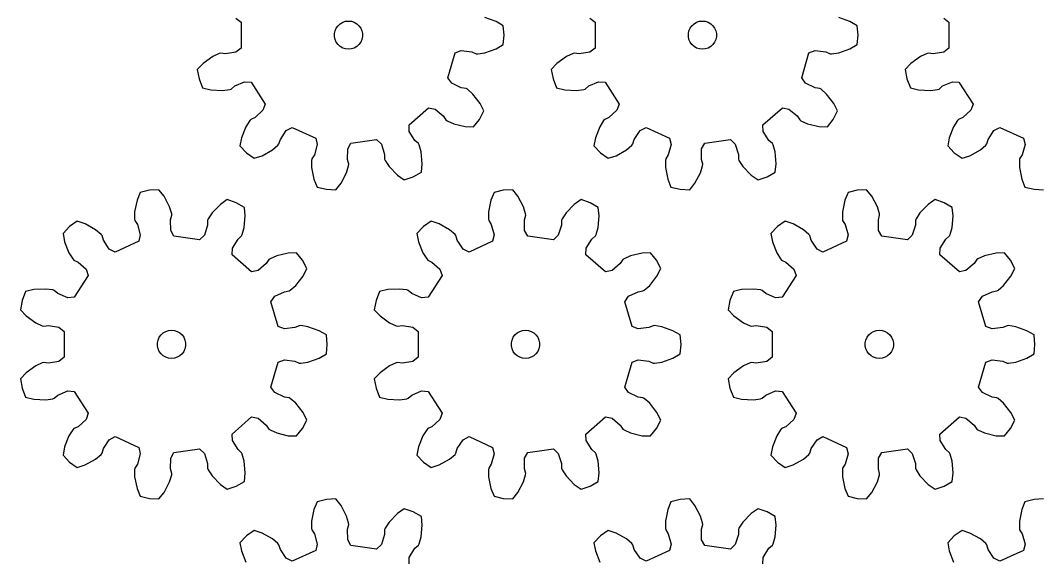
# Model space of a CAD drawing. Extents: x 0 to 183, y 0 to 230.
# Drawn here: x 0 to 108.3, y 59.1 to 116.6 of the extents above; entities that cross this region are included whole.
import ezdxf

# ---------------------------------------------------------------- set-up
doc = ezdxf.new("R2010")
doc.units = 0

msp = doc.modelspace()

# ---------------------------------------------------------------- linework, layer by layer
for p, q in [((22.92, 116.83), (23.48, 116.4)), ((23.48, 116.4), (23.48, 113.65)), ((33.59, 115.77), (33.77, 116.02)), ((33.77, 116.02), (34, 116.23)), ((34, 116.23), (34.27, 116.39)), ((34.27, 116.39), (34.57, 116.49)), ((34.57, 116.49), (34.88, 116.52)), ((34.88, 116.52), (35.2, 116.49)), ((35.2, 116.49), (35.49, 116.39)), ((35.49, 116.39), (35.77, 116.23)), ((35.77, 116.23), (36, 116.02)), ((36, 116.02), (36.18, 115.77)), ((50.57, 116.48), (49.38, 116.9)), ((51.34, 116.02), (50.57, 116.48)), ((51.44, 115.02), (51.34, 116.02)), ((60.54, 116.83), (61.1, 116.4)), ((61.1, 116.4), (61.1, 113.65)), ((71.21, 115.77), (71.39, 116.02)), ((71.39, 116.02), (71.63, 116.23)), ((71.63, 116.23), (71.9, 116.39)), ((71.9, 116.39), (72.2, 116.49)), ((72.2, 116.49), (72.51, 116.52)), ((72.51, 116.52), (72.82, 116.49)), ((72.82, 116.49), (73.12, 116.39)), ((73.12, 116.39), (73.39, 116.23)), ((73.39, 116.23), (73.62, 116.02)), ((73.62, 116.02), (73.81, 115.77)), ((88.2, 116.48), (87.01, 116.9)), ((88.97, 116.02), (88.2, 116.48)), ((89.06, 115.02), (88.97, 116.02)), ((98.17, 116.83), (98.72, 116.4)), ((98.72, 116.4), (98.72, 113.65)), ((33.39, 115.18), (33.46, 115.48)), ((33.39, 114.86), (33.39, 115.18)), ((33.46, 114.56), (33.39, 114.86)), ((33.46, 115.48), (33.59, 115.77)), ((36.18, 115.77), (36.31, 115.48)), ((36.31, 115.48), (36.38, 115.18)), ((36.38, 114.86), (36.31, 114.56)), ((36.38, 115.18), (36.38, 114.86)), ((51.34, 114.02), (51.44, 115.02)), ((71.02, 115.18), (71.08, 115.48)), ((71.02, 114.86), (71.02, 115.18)), ((71.08, 114.56), (71.02, 114.86)), ((71.08, 115.48), (71.21, 115.77)), ((73.81, 115.77), (73.94, 115.48)), ((73.94, 115.48), (74, 115.18)), ((74, 114.86), (73.94, 114.56)), ((74, 115.18), (74, 114.86)), ((88.97, 114.02), (89.06, 115.02)), ((33.59, 114.27), (33.46, 114.56)), ((33.77, 114.02), (33.59, 114.27)), ((34, 113.81), (33.77, 114.02)), ((34.27, 113.65), (34, 113.81)), ((35.77, 113.81), (35.49, 113.65)), ((36, 114.02), (35.77, 113.81)), ((36.18, 114.27), (36, 114.02)), ((36.31, 114.56), (36.18, 114.27)), ((50.57, 113.57), (51.34, 114.02)), ((71.21, 114.27), (71.08, 114.56)), ((71.39, 114.02), (71.21, 114.27)), ((71.63, 113.81), (71.39, 114.02)), ((71.9, 113.65), (71.63, 113.81)), ((73.39, 113.81), (73.12, 113.65)), ((73.62, 114.02), (73.39, 113.81)), ((73.81, 114.27), (73.62, 114.02)), ((73.94, 114.56), (73.81, 114.27)), ((88.2, 113.57), (88.97, 114.02)), ((20.45, 112.74), (19.42, 112)), ((21.14, 113.06), (20.45, 112.74)), ((21.3, 113.1), (21.14, 113.06)), ((21.8, 113.03), (21.3, 113.1)), ((22.92, 113.21), (21.8, 113.03)), ((23.48, 113.65), (22.92, 113.21)), ((34.57, 113.55), (34.27, 113.65)), ((34.88, 113.52), (34.57, 113.55)), ((35.2, 113.55), (34.88, 113.52)), ((35.49, 113.65), (35.2, 113.55)), ((45.44, 110.49), (46.22, 113.13)), ((46.22, 113.13), (46.88, 113.39)), ((46.88, 113.39), (48, 113.24)), ((48, 113.24), (48.46, 113.04)), ((48.46, 113.04), (48.62, 113.03)), ((48.62, 113.03), (49.38, 113.14)), ((49.38, 113.14), (50.57, 113.57)), ((58.07, 112.74), (57.05, 112)), ((58.77, 113.06), (58.07, 112.74)), ((58.92, 113.1), (58.77, 113.06)), ((59.42, 113.03), (58.92, 113.1)), ((60.54, 113.21), (59.42, 113.03)), ((61.1, 113.65), (60.54, 113.21)), ((72.2, 113.55), (71.9, 113.65)), ((72.51, 113.52), (72.2, 113.55)), ((72.82, 113.55), (72.51, 113.52)), ((73.12, 113.65), (72.82, 113.55)), ((83.07, 110.49), (83.84, 113.13)), ((83.84, 113.13), (84.5, 113.39)), ((84.5, 113.39), (85.62, 113.24)), ((85.62, 113.24), (86.08, 113.04)), ((86.08, 113.04), (86.25, 113.03)), ((86.25, 113.03), (87.01, 113.14)), ((87.01, 113.14), (88.2, 113.57)), ((95.7, 112.74), (94.67, 112)), ((96.39, 113.06), (95.7, 112.74)), ((96.55, 113.1), (96.39, 113.06)), ((97.05, 113.03), (96.55, 113.1)), ((98.17, 113.21), (97.05, 113.03)), ((98.72, 113.65), (98.17, 113.21)), ((19.42, 112), (18.81, 111.35)), ((57.05, 112), (56.44, 111.35)), ((94.67, 112), (94.06, 111.35)), ((18.81, 111.35), (19, 110.36)), ((45.86, 109.91), (45.44, 110.49)), ((56.44, 111.35), (56.63, 110.36)), ((83.48, 109.91), (83.07, 110.49)), ((94.06, 111.35), (94.25, 110.36)), ((19, 110.36), (19.38, 109.42)), ((19.38, 109.42), (20.24, 109.21)), ((22.42, 109.29), (22.8, 109.62)), ((22.8, 109.62), (23.84, 110.07)), ((23.84, 110.07), (24.54, 110.01)), ((24.54, 110.01), (26.03, 107.7)), ((46.88, 109.43), (45.86, 109.91)), ((47.38, 109.35), (46.88, 109.43)), ((47.52, 109.27), (47.38, 109.35)), ((56.63, 110.36), (57, 109.42)), ((57, 109.42), (57.87, 109.21)), ((60.04, 109.29), (60.43, 109.62)), ((60.43, 109.62), (61.46, 110.07)), ((61.46, 110.07), (62.17, 110.01)), ((62.17, 110.01), (63.65, 107.7)), ((84.5, 109.43), (83.48, 109.91)), ((85, 109.35), (84.5, 109.43)), ((85.14, 109.27), (85, 109.35)), ((94.25, 110.36), (94.63, 109.42)), ((94.63, 109.42), (95.49, 109.21)), ((97.67, 109.29), (98.05, 109.62)), ((98.05, 109.62), (99.09, 110.07)), ((99.09, 110.07), (99.79, 110.01)), ((99.79, 110.01), (101.28, 107.7)), ((20.24, 109.21), (21.5, 109.14)), ((21.5, 109.14), (22.26, 109.24)), ((22.26, 109.24), (22.42, 109.29)), ((48.09, 108.76), (47.52, 109.27)), ((48.87, 107.76), (48.09, 108.76)), ((57.87, 109.21), (59.13, 109.14)), ((59.13, 109.14), (59.89, 109.24)), ((59.89, 109.24), (60.04, 109.29)), ((85.72, 108.76), (85.14, 109.27)), ((86.49, 107.76), (85.72, 108.76)), ((95.49, 109.21), (96.75, 109.14)), ((96.75, 109.14), (97.51, 109.24)), ((97.51, 109.24), (97.67, 109.29)), ((26.03, 107.7), (25.79, 107.03)), ((41.32, 105.5), (43.4, 107.3)), ((43.4, 107.3), (44.09, 107.16)), ((49.27, 106.97), (48.87, 107.76)), ((63.65, 107.7), (63.42, 107.03)), ((78.94, 105.5), (81.02, 107.3)), ((81.02, 107.3), (81.71, 107.16)), ((86.89, 106.97), (86.49, 107.76)), ((101.28, 107.7), (101.04, 107.03)), ((24.95, 106.27), (24.5, 106.06)), ((25.79, 107.03), (24.95, 106.27)), ((44.09, 107.16), (44.96, 106.43)), ((44.96, 106.43), (45.23, 106.01)), ((48.81, 106.07), (49.27, 106.97)), ((62.58, 106.27), (62.12, 106.06)), ((63.42, 107.03), (62.58, 106.27)), ((81.71, 107.16), (82.58, 106.43)), ((82.58, 106.43), (82.86, 106.01)), ((86.43, 106.07), (86.89, 106.97)), ((100.2, 106.27), (99.74, 106.06)), ((101.04, 107.03), (100.2, 106.27)), ((23.97, 105.29), (23.51, 104.12)), ((24.38, 105.94), (23.97, 105.29)), ((24.5, 106.06), (24.38, 105.94)), ((28.27, 104.89), (28.89, 105.21)), ((28.89, 105.21), (31.4, 104.07)), ((41.35, 104.79), (41.32, 105.5)), ((45.23, 106.01), (45.36, 105.92)), ((45.36, 105.92), (46.07, 105.61)), ((46.07, 105.61), (47.29, 105.32)), ((47.29, 105.32), (48.19, 105.28)), ((48.19, 105.28), (48.81, 106.07)), ((61.6, 105.29), (61.14, 104.12)), ((62.01, 105.94), (61.6, 105.29)), ((62.12, 106.06), (62.01, 105.94)), ((65.89, 104.89), (66.52, 105.21)), ((66.52, 105.21), (69.02, 104.07)), ((78.98, 104.79), (78.94, 105.5)), ((82.86, 106.01), (82.99, 105.92)), ((82.99, 105.92), (83.69, 105.61)), ((83.69, 105.61), (84.92, 105.32)), ((84.92, 105.32), (85.81, 105.28)), ((85.81, 105.28), (86.43, 106.07)), ((99.22, 105.29), (98.76, 104.12)), ((99.63, 105.94), (99.22, 105.29)), ((99.74, 106.06), (99.63, 105.94)), ((103.51, 104.89), (104.14, 105.21)), ((104.14, 105.21), (106.64, 104.07)), ((23.51, 104.12), (23.35, 103.24)), ((27.49, 103.46), (27.64, 103.94)), ((27.64, 103.94), (28.27, 104.89)), ((31.4, 104.07), (31.56, 103.38)), ((41.95, 103.83), (41.35, 104.79)), ((61.14, 104.12), (60.97, 103.24)), ((65.12, 103.46), (65.26, 103.94)), ((65.26, 103.94), (65.89, 104.89)), ((69.02, 104.07), (69.18, 103.38)), ((79.58, 103.83), (78.98, 104.79)), ((98.76, 104.12), (98.6, 103.24)), ((102.74, 103.46), (102.89, 103.94)), ((102.89, 103.94), (103.51, 104.89)), ((106.64, 104.07), (106.81, 103.38)), ((23.35, 103.24), (24.05, 102.51)), ((26.81, 102.84), (27.39, 103.34)), ((27.39, 103.34), (27.49, 103.46)), ((31.56, 103.38), (31.26, 102.29)), ((34.78, 101.79), (34.8, 102.92)), ((34.8, 102.92), (35.15, 103.53)), ((35.15, 103.53), (37.87, 103.92)), ((37.87, 103.92), (38.38, 103.43)), ((38.38, 103.43), (38.71, 102.35)), ((42.33, 103.5), (41.95, 103.83)), ((42.4, 103.35), (42.33, 103.5)), ((42.61, 102.61), (42.4, 103.35)), ((60.97, 103.24), (61.67, 102.51)), ((64.43, 102.84), (65.02, 103.34)), ((65.02, 103.34), (65.12, 103.46)), ((69.18, 103.38), (68.88, 102.29)), ((72.4, 101.79), (72.42, 102.92)), ((72.42, 102.92), (72.77, 103.53)), ((72.77, 103.53), (75.49, 103.92)), ((75.49, 103.92), (76, 103.43)), ((76, 103.43), (76.34, 102.35)), ((79.95, 103.5), (79.58, 103.83)), ((80.03, 103.35), (79.95, 103.5)), ((80.24, 102.61), (80.03, 103.35)), ((98.6, 103.24), (99.29, 102.51)), ((102.06, 102.84), (102.64, 103.34)), ((102.64, 103.34), (102.74, 103.46)), ((106.81, 103.38), (106.51, 102.29)), ((24.05, 102.51), (24.87, 101.93)), ((24.87, 101.93), (25.71, 102.21)), ((25.71, 102.21), (26.81, 102.84)), ((30.99, 101.87), (30.96, 101.71)), ((31.26, 102.29), (30.99, 101.87)), ((34.92, 101.3), (34.78, 101.79)), ((38.71, 102.35), (38.72, 101.85)), ((38.72, 101.85), (38.78, 101.7)), ((42.72, 101.36), (42.61, 102.61)), ((61.67, 102.51), (62.49, 101.93)), ((62.49, 101.93), (63.34, 102.21)), ((63.34, 102.21), (64.43, 102.84)), ((68.61, 101.87), (68.58, 101.71)), ((68.88, 102.29), (68.61, 101.87)), ((72.54, 101.3), (72.4, 101.79)), ((76.34, 102.35), (76.34, 101.85)), ((76.34, 101.85), (76.4, 101.7)), ((80.35, 101.36), (80.24, 102.61)), ((99.29, 102.51), (100.11, 101.93)), ((100.11, 101.93), (100.96, 102.21)), ((100.96, 102.21), (102.06, 102.84)), ((106.24, 101.87), (106.21, 101.71)), ((106.51, 102.29), (106.24, 101.87)), ((30.96, 101.71), (30.96, 100.94)), ((30.96, 100.94), (31.21, 99.7)), ((34.68, 100.4), (34.9, 101.14)), ((34.9, 101.14), (34.92, 101.3)), ((38.78, 101.7), (39.2, 101.05)), ((39.2, 101.05), (40.08, 100.15)), ((42.63, 100.47), (42.72, 101.36)), ((68.58, 101.71), (68.59, 100.94)), ((68.59, 100.94), (68.84, 99.7)), ((72.3, 100.4), (72.52, 101.14)), ((72.52, 101.14), (72.54, 101.3)), ((76.4, 101.7), (76.82, 101.05)), ((76.82, 101.05), (77.7, 100.15)), ((80.26, 100.47), (80.35, 101.36)), ((106.21, 101.71), (106.21, 100.94)), ((106.21, 100.94), (106.46, 99.7)), ((31.21, 99.7), (31.55, 98.87)), ((34.09, 99.29), (34.68, 100.4)), ((40.08, 100.15), (40.81, 99.64)), ((40.81, 99.64), (41.76, 99.96)), ((41.76, 99.96), (42.63, 100.47)), ((68.84, 99.7), (69.17, 98.87)), ((71.72, 99.29), (72.3, 100.4)), ((77.7, 100.15), (78.43, 99.64)), ((78.43, 99.64), (79.38, 99.96)), ((79.38, 99.96), (80.26, 100.47)), ((106.46, 99.7), (106.8, 98.87)), ((13.72, 98.54), (12.74, 98.3)), ((14.72, 98.59), (13.72, 98.54)), ((15.28, 97.89), (14.72, 98.59)), ((31.55, 98.87), (32.53, 98.64)), ((32.53, 98.64), (33.53, 98.59)), ((33.53, 98.59), (34.09, 99.29)), ((51.34, 98.54), (50.36, 98.3)), ((52.35, 98.59), (51.34, 98.54)), ((52.9, 97.89), (52.35, 98.59)), ((69.17, 98.87), (70.15, 98.64)), ((70.15, 98.64), (71.16, 98.59)), ((71.16, 98.59), (71.72, 99.29)), ((88.97, 98.54), (87.99, 98.3)), ((89.97, 98.59), (88.97, 98.54)), ((90.53, 97.89), (89.97, 98.59)), ((106.8, 98.87), (107.78, 98.64)), ((107.78, 98.64), (108.78, 98.59)), ((12.4, 97.48), (12.15, 96.24)), ((12.74, 98.3), (12.4, 97.48)), ((15.87, 96.77), (15.28, 97.89)), ((22, 97.54), (21.27, 97.03)), ((22.95, 97.21), (22, 97.54)), ((50.02, 97.48), (49.78, 96.24)), ((50.36, 98.3), (50.02, 97.48)), ((53.49, 96.77), (52.9, 97.89)), ((59.62, 97.54), (58.89, 97.03)), ((60.57, 97.21), (59.62, 97.54)), ((87.65, 97.48), (87.4, 96.24)), ((87.99, 98.3), (87.65, 97.48)), ((91.11, 96.77), (90.53, 97.89)), ((97.25, 97.54), (96.51, 97.03)), ((98.2, 97.21), (97.25, 97.54)), ((16.09, 96.04), (15.87, 96.77)), ((21.27, 97.03), (20.39, 96.12)), ((23.82, 96.71), (22.95, 97.21)), ((23.91, 95.82), (23.82, 96.71)), ((53.71, 96.04), (53.49, 96.77)), ((58.89, 97.03), (58.01, 96.12)), ((61.44, 96.71), (60.57, 97.21)), ((61.54, 95.82), (61.44, 96.71)), ((91.34, 96.04), (91.11, 96.77)), ((96.51, 97.03), (95.64, 96.12)), ((99.07, 96.71), (98.2, 97.21)), ((99.16, 95.82), (99.07, 96.71)), ((12.15, 96.24), (12.15, 95.47)), ((12.15, 95.47), (12.18, 95.31)), ((12.18, 95.31), (12.44, 94.89)), ((15.97, 95.39), (16.1, 95.88)), ((15.98, 94.26), (15.97, 95.39)), ((16.1, 95.88), (16.09, 96.04)), ((19.91, 95.33), (19.9, 94.83)), ((19.97, 95.48), (19.91, 95.33)), ((20.39, 96.12), (19.97, 95.48)), ((23.8, 94.56), (23.91, 95.82)), ((49.78, 96.24), (49.77, 95.47)), ((49.77, 95.47), (49.8, 95.31)), ((49.8, 95.31), (50.07, 94.89)), ((53.59, 95.39), (53.73, 95.88)), ((53.61, 94.26), (53.59, 95.39)), ((53.73, 95.88), (53.71, 96.04)), ((57.59, 95.48), (57.53, 95.33)), ((57.53, 95.33), (57.53, 94.83)), ((58.01, 96.12), (57.59, 95.48)), ((61.43, 94.56), (61.54, 95.82)), ((87.4, 96.24), (87.4, 95.47)), ((87.4, 95.47), (87.42, 95.31)), ((87.42, 95.31), (87.69, 94.89)), ((91.22, 95.39), (91.35, 95.88)), ((91.23, 94.26), (91.22, 95.39)), ((91.35, 95.88), (91.34, 96.04)), ((95.22, 95.48), (95.15, 95.33)), ((95.15, 95.33), (95.15, 94.83)), ((95.64, 96.12), (95.22, 95.48)), ((99.05, 94.56), (99.16, 95.82)), ((5.23, 94.67), (4.54, 93.94)), ((6.05, 95.25), (5.23, 94.67)), ((6.9, 94.97), (6.05, 95.25)), ((8, 94.34), (6.9, 94.97)), ((8.58, 93.84), (8, 94.34)), ((12.44, 94.89), (12.75, 93.8)), ((16.33, 93.65), (15.98, 94.26)), ((19.9, 94.83), (19.57, 93.75)), ((23.59, 93.83), (23.8, 94.56)), ((42.86, 94.67), (42.16, 93.94)), ((43.68, 95.25), (42.86, 94.67)), ((44.52, 94.97), (43.68, 95.25)), ((45.62, 94.34), (44.52, 94.97)), ((46.21, 93.84), (45.62, 94.34)), ((50.07, 94.89), (50.37, 93.8)), ((53.96, 93.65), (53.61, 94.26)), ((57.53, 94.83), (57.19, 93.75)), ((61.21, 93.83), (61.43, 94.56)), ((80.48, 94.67), (79.79, 93.94)), ((81.3, 95.25), (80.48, 94.67)), ((82.15, 94.97), (81.3, 95.25)), ((83.25, 94.34), (82.15, 94.97)), ((83.83, 93.84), (83.25, 94.34)), ((87.69, 94.89), (88, 93.8)), ((91.58, 93.65), (91.23, 94.26)), ((95.15, 94.83), (94.82, 93.75)), ((98.84, 93.83), (99.05, 94.56)), ((4.54, 93.94), (4.7, 93.06)), ((8.68, 93.72), (8.58, 93.84)), ((8.83, 93.23), (8.68, 93.72)), ((9.45, 92.29), (8.83, 93.23)), ((12.58, 93.11), (10.08, 91.96)), ((12.75, 93.8), (12.58, 93.11)), ((19.06, 93.26), (16.33, 93.65)), ((19.57, 93.75), (19.06, 93.26)), ((22.54, 92.39), (23.14, 93.35)), ((23.14, 93.35), (23.52, 93.68)), ((23.52, 93.68), (23.59, 93.83)), ((42.16, 93.94), (42.32, 93.06)), ((46.31, 93.72), (46.21, 93.84)), ((46.45, 93.23), (46.31, 93.72)), ((47.08, 92.29), (46.45, 93.23)), ((50.21, 93.11), (47.71, 91.96)), ((50.37, 93.8), (50.21, 93.11)), ((56.68, 93.26), (53.96, 93.65)), ((57.19, 93.75), (56.68, 93.26)), ((60.17, 92.39), (60.76, 93.35)), ((60.76, 93.35), (61.14, 93.68)), ((61.14, 93.68), (61.21, 93.83)), ((79.79, 93.94), (79.95, 93.06)), ((83.93, 93.72), (83.83, 93.84)), ((84.08, 93.23), (83.93, 93.72)), ((84.7, 92.29), (84.08, 93.23)), ((87.83, 93.11), (85.33, 91.96)), ((88, 93.8), (87.83, 93.11)), ((94.31, 93.26), (91.58, 93.65)), ((94.82, 93.75), (94.31, 93.26)), ((97.79, 92.39), (98.39, 93.35)), ((98.39, 93.35), (98.77, 93.68)), ((98.77, 93.68), (98.84, 93.83)), ((4.7, 93.06), (5.16, 91.88)), ((10.08, 91.96), (9.45, 92.29)), ((22.5, 91.68), (22.54, 92.39)), ((42.32, 93.06), (42.79, 91.88)), ((47.71, 91.96), (47.08, 92.29)), ((60.13, 91.68), (60.17, 92.39)), ((79.95, 93.06), (80.41, 91.88)), ((85.33, 91.96), (84.7, 92.29)), ((97.75, 91.68), (97.79, 92.39)), ((5.16, 91.88), (5.57, 91.24)), ((5.57, 91.24), (5.68, 91.12)), ((5.68, 91.12), (6.14, 90.9)), ((24.58, 89.88), (22.5, 91.68)), ((26.42, 91.17), (26.14, 90.75)), ((26.55, 91.26), (26.42, 91.17)), ((27.25, 91.57), (26.55, 91.26)), ((28.48, 91.86), (27.25, 91.57)), ((29.37, 91.9), (28.48, 91.86)), ((30, 91.11), (29.37, 91.9)), ((30.46, 90.21), (30, 91.11)), ((42.79, 91.88), (43.2, 91.24)), ((43.2, 91.24), (43.31, 91.12)), ((43.31, 91.12), (43.76, 90.9)), ((62.21, 89.88), (60.13, 91.68)), ((64.04, 91.17), (63.77, 90.75)), ((64.18, 91.26), (64.04, 91.17)), ((64.88, 91.57), (64.18, 91.26)), ((66.11, 91.86), (64.88, 91.57)), ((67, 91.9), (66.11, 91.86)), ((67.62, 91.11), (67, 91.9)), ((68.08, 90.21), (67.62, 91.11)), ((80.41, 91.88), (80.82, 91.24)), ((80.82, 91.24), (80.93, 91.12)), ((80.93, 91.12), (81.39, 90.9)), ((99.83, 89.88), (97.75, 91.68)), ((101.67, 91.17), (101.39, 90.75)), ((101.8, 91.26), (101.67, 91.17)), ((102.5, 91.57), (101.8, 91.26)), ((103.73, 91.86), (102.5, 91.57)), ((104.62, 91.9), (103.73, 91.86)), ((105.25, 91.11), (104.62, 91.9)), ((105.71, 90.21), (105.25, 91.11)), ((6.14, 90.9), (6.98, 90.15)), ((6.98, 90.15), (7.22, 89.48)), ((25.28, 90.02), (24.58, 89.88)), ((26.14, 90.75), (25.28, 90.02)), ((30.05, 89.41), (30.46, 90.21)), ((43.76, 90.9), (44.61, 90.15)), ((44.61, 90.15), (44.84, 89.48)), ((62.9, 90.02), (62.21, 89.88)), ((63.77, 90.75), (62.9, 90.02)), ((67.68, 89.41), (68.08, 90.21)), ((81.39, 90.9), (82.23, 90.15)), ((82.23, 90.15), (82.47, 89.48)), ((100.53, 90.02), (99.83, 89.88)), ((101.39, 90.75), (100.53, 90.02)), ((105.3, 89.41), (105.71, 90.21)), ((7.22, 89.48), (5.73, 87.17)), ((29.28, 88.42), (30.05, 89.41)), ((44.84, 89.48), (43.35, 87.17)), ((66.91, 88.42), (67.68, 89.41)), ((82.47, 89.48), (80.98, 87.17)), ((104.53, 88.42), (105.3, 89.41)), ((0.56, 87.76), (0.19, 86.82)), ((1.43, 87.97), (0.56, 87.76)), ((2.69, 88.04), (1.43, 87.97)), ((3.45, 87.94), (2.69, 88.04)), ((3.61, 87.89), (3.45, 87.94)), ((3.99, 87.56), (3.61, 87.89)), ((27.05, 87.27), (28.07, 87.75)), ((28.07, 87.75), (28.56, 87.83)), ((28.56, 87.83), (28.7, 87.91)), ((28.7, 87.91), (29.28, 88.42)), ((38.19, 87.76), (37.81, 86.82)), ((39.06, 87.97), (38.19, 87.76)), ((40.32, 88.04), (39.06, 87.97)), ((41.08, 87.94), (40.32, 88.04)), ((41.23, 87.89), (41.08, 87.94)), ((41.61, 87.56), (41.23, 87.89)), ((64.67, 87.27), (65.69, 87.75)), ((65.69, 87.75), (66.19, 87.83)), ((66.19, 87.83), (66.33, 87.91)), ((66.33, 87.91), (66.91, 88.42)), ((75.81, 87.76), (75.44, 86.82)), ((76.68, 87.97), (75.81, 87.76)), ((77.94, 88.04), (76.68, 87.97)), ((78.7, 87.94), (77.94, 88.04)), ((78.86, 87.89), (78.7, 87.94)), ((79.24, 87.56), (78.86, 87.89)), ((102.29, 87.27), (103.32, 87.75)), ((103.32, 87.75), (103.81, 87.83)), ((103.81, 87.83), (103.95, 87.91)), ((103.95, 87.91), (104.53, 88.42)), ((0.19, 86.82), (0, 85.83)), ((5.03, 87.11), (3.99, 87.56)), ((5.73, 87.17), (5.03, 87.11)), ((26.63, 86.69), (27.05, 87.27)), ((27.41, 84.05), (26.63, 86.69)), ((37.81, 86.82), (37.62, 85.83)), ((42.65, 87.11), (41.61, 87.56)), ((43.35, 87.17), (42.65, 87.11)), ((64.26, 86.69), (64.67, 87.27)), ((65.03, 84.05), (64.26, 86.69)), ((75.44, 86.82), (75.25, 85.83)), ((80.27, 87.11), (79.24, 87.56)), ((80.98, 87.17), (80.27, 87.11)), ((101.88, 86.69), (102.29, 87.27)), ((102.66, 84.05), (101.88, 86.69)), ((0, 85.83), (0.61, 85.18)), ((37.62, 85.83), (38.24, 85.18)), ((75.25, 85.83), (75.86, 85.18)), ((0.61, 85.18), (1.63, 84.44)), ((1.63, 84.44), (2.33, 84.12)), ((38.24, 85.18), (39.26, 84.44)), ((39.26, 84.44), (39.96, 84.12)), ((75.86, 85.18), (76.88, 84.44)), ((76.88, 84.44), (77.58, 84.12)), ((2.33, 84.12), (2.49, 84.08)), ((2.49, 84.08), (2.99, 84.15)), ((2.99, 84.15), (4.1, 83.97)), ((4.1, 83.97), (4.66, 83.53)), ((4.66, 83.53), (4.66, 80.78)), ((14.96, 83.16), (15.19, 83.37)), ((15.19, 83.37), (15.46, 83.53)), ((15.46, 83.53), (15.76, 83.62)), ((15.76, 83.62), (16.07, 83.66)), ((16.07, 83.66), (16.38, 83.62)), ((16.38, 83.62), (16.68, 83.53)), ((16.68, 83.53), (16.95, 83.37)), ((16.95, 83.37), (17.19, 83.16)), ((28.07, 83.79), (27.41, 84.05)), ((29.19, 83.94), (28.07, 83.79)), ((29.65, 84.14), (29.19, 83.94)), ((29.81, 84.15), (29.65, 84.14)), ((30.57, 84.03), (29.81, 84.15)), ((31.76, 83.61), (30.57, 84.03)), ((32.53, 83.16), (31.76, 83.61)), ((39.96, 84.12), (40.11, 84.08)), ((40.11, 84.08), (40.61, 84.15)), ((40.61, 84.15), (41.73, 83.97)), ((41.73, 83.97), (42.29, 83.53)), ((42.29, 83.53), (42.29, 80.78)), ((52.58, 83.16), (52.81, 83.37)), ((52.81, 83.37), (53.09, 83.53)), ((53.09, 83.53), (53.38, 83.62)), ((53.38, 83.62), (53.7, 83.66)), ((53.7, 83.66), (54.01, 83.62)), ((54.01, 83.62), (54.31, 83.53)), ((54.31, 83.53), (54.58, 83.37)), ((54.58, 83.37), (54.81, 83.16)), ((65.69, 83.79), (65.03, 84.05)), ((66.81, 83.94), (65.69, 83.79)), ((67.27, 84.14), (66.81, 83.94)), ((67.43, 84.15), (67.27, 84.14)), ((68.19, 84.03), (67.43, 84.15)), ((69.38, 83.61), (68.19, 84.03)), ((70.15, 83.16), (69.38, 83.61)), ((77.58, 84.12), (77.74, 84.08)), ((77.74, 84.08), (78.24, 84.15)), ((78.24, 84.15), (79.35, 83.97)), ((79.35, 83.97), (79.91, 83.53)), ((79.91, 83.53), (79.91, 80.78)), ((90.21, 83.16), (90.44, 83.37)), ((90.44, 83.37), (90.71, 83.53)), ((90.71, 83.53), (91.01, 83.62)), ((91.01, 83.62), (91.32, 83.66)), ((91.32, 83.66), (91.63, 83.62)), ((91.63, 83.62), (91.93, 83.53)), ((91.93, 83.53), (92.2, 83.37)), ((92.2, 83.37), (92.44, 83.16)), ((103.31, 83.79), (102.66, 84.05)), ((104.44, 83.94), (103.31, 83.79)), ((104.9, 84.14), (104.44, 83.94)), ((105.06, 84.15), (104.9, 84.14)), ((105.82, 84.03), (105.06, 84.15)), ((107.01, 83.61), (105.82, 84.03)), ((107.78, 83.16), (107.01, 83.61)), ((14.58, 82.31), (14.65, 82.62)), ((14.58, 82), (14.58, 82.31)), ((14.65, 82.62), (14.77, 82.91)), ((14.77, 82.91), (14.96, 83.16)), ((17.19, 83.16), (17.37, 82.91)), ((17.37, 82.91), (17.5, 82.62)), ((17.5, 82.62), (17.56, 82.31)), ((17.56, 82.31), (17.56, 82)), ((32.62, 82.16), (32.53, 83.16)), ((52.2, 82.31), (52.27, 82.62)), ((52.2, 82), (52.2, 82.31)), ((52.27, 82.62), (52.4, 82.91)), ((52.4, 82.91), (52.58, 83.16)), ((54.81, 83.16), (55, 82.91)), ((55, 82.91), (55.12, 82.62)), ((55.12, 82.62), (55.19, 82.31)), ((55.19, 82.31), (55.19, 82)), ((70.25, 82.16), (70.15, 83.16)), ((89.83, 82.31), (89.89, 82.62)), ((89.83, 82), (89.83, 82.31)), ((89.89, 82.62), (90.02, 82.91)), ((90.02, 82.91), (90.21, 83.16)), ((92.44, 83.16), (92.62, 82.91)), ((92.62, 82.91), (92.75, 82.62)), ((92.75, 82.62), (92.81, 82.31)), ((92.81, 82.31), (92.81, 82)), ((107.87, 82.16), (107.78, 83.16)), ((14.65, 81.69), (14.58, 82)), ((14.77, 81.41), (14.65, 81.69)), ((14.96, 81.15), (14.77, 81.41)), ((17.37, 81.41), (17.19, 81.15)), ((17.5, 81.69), (17.37, 81.41)), ((17.56, 82), (17.5, 81.69)), ((32.53, 81.16), (32.62, 82.16)), ((52.27, 81.69), (52.2, 82)), ((52.4, 81.41), (52.27, 81.69)), ((52.58, 81.15), (52.4, 81.41)), ((55, 81.41), (54.81, 81.15)), ((55.12, 81.69), (55, 81.41)), ((55.19, 82), (55.12, 81.69)), ((70.15, 81.16), (70.25, 82.16)), ((89.89, 81.69), (89.83, 82)), ((90.02, 81.41), (89.89, 81.69)), ((90.21, 81.15), (90.02, 81.41)), ((92.62, 81.41), (92.44, 81.15)), ((92.75, 81.69), (92.62, 81.41)), ((92.81, 82), (92.75, 81.69)), ((107.78, 81.16), (107.87, 82.16)), ((2.33, 80.2), (1.63, 79.87)), ((2.49, 80.24), (2.33, 80.2)), ((2.99, 80.17), (2.49, 80.24)), ((4.1, 80.35), (2.99, 80.17)), ((4.66, 80.78), (4.1, 80.35)), ((15.19, 80.94), (14.96, 81.15)), ((15.46, 80.79), (15.19, 80.94)), ((15.76, 80.69), (15.46, 80.79)), ((16.07, 80.66), (15.76, 80.69)), ((16.38, 80.69), (16.07, 80.66)), ((16.68, 80.79), (16.38, 80.69)), ((16.95, 80.94), (16.68, 80.79)), ((17.19, 81.15), (16.95, 80.94)), ((26.63, 77.62), (27.41, 80.26)), ((27.41, 80.26), (28.07, 80.52)), ((28.07, 80.52), (29.19, 80.38)), ((29.19, 80.38), (29.65, 80.17)), ((29.65, 80.17), (29.81, 80.17)), ((29.81, 80.17), (30.57, 80.28)), ((30.57, 80.28), (31.76, 80.7)), ((31.76, 80.7), (32.53, 81.16)), ((39.96, 80.2), (39.26, 79.87)), ((40.11, 80.24), (39.96, 80.2)), ((40.61, 80.17), (40.11, 80.24)), ((41.73, 80.35), (40.61, 80.17)), ((42.29, 80.78), (41.73, 80.35)), ((52.81, 80.94), (52.58, 81.15)), ((53.09, 80.79), (52.81, 80.94)), ((53.38, 80.69), (53.09, 80.79)), ((53.7, 80.66), (53.38, 80.69)), ((54.01, 80.69), (53.7, 80.66)), ((54.31, 80.79), (54.01, 80.69)), ((54.58, 80.94), (54.31, 80.79)), ((54.81, 81.15), (54.58, 80.94)), ((64.26, 77.62), (65.03, 80.26)), ((65.03, 80.26), (65.69, 80.52)), ((65.69, 80.52), (66.81, 80.38)), ((66.81, 80.38), (67.27, 80.17)), ((67.27, 80.17), (67.43, 80.17)), ((67.43, 80.17), (68.19, 80.28)), ((68.19, 80.28), (69.38, 80.7)), ((69.38, 80.7), (70.15, 81.16)), ((77.58, 80.2), (76.88, 79.87)), ((77.74, 80.24), (77.58, 80.2)), ((78.24, 80.17), (77.74, 80.24)), ((79.35, 80.35), (78.24, 80.17)), ((79.91, 80.78), (79.35, 80.35)), ((90.44, 80.94), (90.21, 81.15)), ((90.71, 80.79), (90.44, 80.94)), ((91.01, 80.69), (90.71, 80.79)), ((91.32, 80.66), (91.01, 80.69)), ((91.63, 80.69), (91.32, 80.66)), ((91.93, 80.79), (91.63, 80.69)), ((92.2, 80.94), (91.93, 80.79)), ((92.44, 81.15), (92.2, 80.94)), ((101.88, 77.62), (102.66, 80.26)), ((102.66, 80.26), (103.31, 80.52)), ((103.31, 80.52), (104.44, 80.38)), ((104.44, 80.38), (104.9, 80.17)), ((104.9, 80.17), (105.06, 80.17)), ((105.06, 80.17), (105.82, 80.28)), ((105.82, 80.28), (107.01, 80.7)), ((107.01, 80.7), (107.78, 81.16)), ((0.61, 79.13), (0, 78.48)), ((1.63, 79.87), (0.61, 79.13)), ((38.24, 79.13), (37.62, 78.48)), ((39.26, 79.87), (38.24, 79.13)), ((75.86, 79.13), (75.25, 78.48)), ((76.88, 79.87), (75.86, 79.13)), ((0, 78.48), (0.19, 77.49)), ((37.62, 78.48), (37.81, 77.49)), ((75.25, 78.48), (75.44, 77.49)), ((0.19, 77.49), (0.56, 76.56)), ((3.99, 76.76), (5.03, 77.21)), ((5.03, 77.21), (5.73, 77.15)), ((5.73, 77.15), (7.22, 74.83)), ((27.05, 77.05), (26.63, 77.62)), ((28.07, 76.56), (27.05, 77.05)), ((37.81, 77.49), (38.19, 76.56)), ((41.61, 76.76), (42.65, 77.21)), ((42.65, 77.21), (43.35, 77.15)), ((43.35, 77.15), (44.84, 74.83)), ((64.67, 77.05), (64.26, 77.62)), ((65.69, 76.56), (64.67, 77.05)), ((75.44, 77.49), (75.81, 76.56)), ((79.24, 76.76), (80.27, 77.21)), ((80.27, 77.21), (80.98, 77.15)), ((80.98, 77.15), (82.47, 74.83)), ((102.29, 77.05), (101.88, 77.62)), ((103.32, 76.56), (102.29, 77.05)), ((0.56, 76.56), (1.43, 76.34)), ((1.43, 76.34), (2.69, 76.27)), ((2.69, 76.27), (3.45, 76.38)), ((3.45, 76.38), (3.61, 76.43)), ((3.61, 76.43), (3.99, 76.76)), ((28.56, 76.49), (28.07, 76.56)), ((28.7, 76.41), (28.56, 76.49)), ((29.28, 75.9), (28.7, 76.41)), ((30.05, 74.9), (29.28, 75.9)), ((38.19, 76.56), (39.06, 76.34)), ((39.06, 76.34), (40.32, 76.27)), ((40.32, 76.27), (41.08, 76.38)), ((41.08, 76.38), (41.23, 76.43)), ((41.23, 76.43), (41.61, 76.76)), ((66.19, 76.49), (65.69, 76.56)), ((66.33, 76.41), (66.19, 76.49)), ((66.91, 75.9), (66.33, 76.41)), ((67.68, 74.9), (66.91, 75.9)), ((75.81, 76.56), (76.68, 76.34)), ((76.68, 76.34), (77.94, 76.27)), ((77.94, 76.27), (78.7, 76.38)), ((78.7, 76.38), (78.86, 76.43)), ((78.86, 76.43), (79.24, 76.76)), ((103.81, 76.49), (103.32, 76.56)), ((103.95, 76.41), (103.81, 76.49)), ((104.53, 75.9), (103.95, 76.41)), ((105.3, 74.9), (104.53, 75.9)), ((7.22, 74.83), (6.98, 74.16)), ((30.46, 74.1), (30.05, 74.9)), ((44.84, 74.83), (44.61, 74.16)), ((68.08, 74.1), (67.68, 74.9)), ((82.47, 74.83), (82.23, 74.16)), ((105.71, 74.1), (105.3, 74.9)), ((6.98, 74.16), (6.14, 73.41)), ((22.5, 72.63), (24.58, 74.44)), ((24.58, 74.44), (25.28, 74.3)), ((25.28, 74.3), (26.14, 73.57)), ((30, 73.21), (30.46, 74.1)), ((44.61, 74.16), (43.76, 73.41)), ((60.13, 72.63), (62.21, 74.44)), ((62.21, 74.44), (62.9, 74.3)), ((62.9, 74.3), (63.77, 73.57)), ((67.62, 73.21), (68.08, 74.1)), ((82.23, 74.16), (81.39, 73.41)), ((97.75, 72.63), (99.83, 74.44)), ((99.83, 74.44), (100.53, 74.3)), ((100.53, 74.3), (101.39, 73.57)), ((105.25, 73.21), (105.71, 74.1)), ((5.57, 73.08), (5.16, 72.43)), ((5.68, 73.2), (5.57, 73.08)), ((6.14, 73.41), (5.68, 73.2)), ((22.54, 71.93), (22.5, 72.63)), ((26.14, 73.57), (26.42, 73.15)), ((26.42, 73.15), (26.55, 73.06)), ((26.55, 73.06), (27.25, 72.74)), ((27.25, 72.74), (28.48, 72.45)), ((29.37, 72.42), (30, 73.21)), ((43.2, 73.08), (42.79, 72.43)), ((43.31, 73.2), (43.2, 73.08)), ((43.76, 73.41), (43.31, 73.2)), ((60.17, 71.93), (60.13, 72.63)), ((63.77, 73.57), (64.04, 73.15)), ((64.04, 73.15), (64.18, 73.06)), ((64.18, 73.06), (64.88, 72.74)), ((64.88, 72.74), (66.11, 72.45)), ((67, 72.42), (67.62, 73.21)), ((80.82, 73.08), (80.41, 72.43)), ((80.93, 73.2), (80.82, 73.08)), ((81.39, 73.41), (80.93, 73.2)), ((97.79, 71.93), (97.75, 72.63)), ((101.39, 73.57), (101.67, 73.15)), ((101.67, 73.15), (101.8, 73.06)), ((101.8, 73.06), (102.5, 72.74)), ((102.5, 72.74), (103.73, 72.45)), ((104.62, 72.42), (105.25, 73.21)), ((5.16, 72.43), (4.7, 71.26)), ((8.83, 71.08), (9.45, 72.02)), ((9.45, 72.02), (10.08, 72.35)), ((10.08, 72.35), (12.58, 71.21)), ((23.14, 70.97), (22.54, 71.93)), ((28.48, 72.45), (29.37, 72.42)), ((42.79, 72.43), (42.32, 71.26)), ((46.45, 71.08), (47.08, 72.02)), ((47.08, 72.02), (47.71, 72.35)), ((47.71, 72.35), (50.21, 71.21)), ((60.76, 70.97), (60.17, 71.93)), ((66.11, 72.45), (67, 72.42)), ((80.41, 72.43), (79.95, 71.26)), ((84.08, 71.08), (84.7, 72.02)), ((84.7, 72.02), (85.33, 72.35)), ((85.33, 72.35), (87.83, 71.21)), ((98.39, 70.97), (97.79, 71.93)), ((103.73, 72.45), (104.62, 72.42)), ((4.7, 71.26), (4.54, 70.38)), ((4.54, 70.38), (5.23, 69.65)), ((8, 69.97), (8.58, 70.47)), ((8.58, 70.47), (8.68, 70.6)), ((8.68, 70.6), (8.83, 71.08)), ((12.75, 70.52), (12.44, 69.43)), ((12.58, 71.21), (12.75, 70.52)), ((15.98, 70.05), (16.33, 70.67)), ((16.33, 70.67), (19.06, 71.06)), ((19.06, 71.06), (19.57, 70.57)), ((19.57, 70.57), (19.9, 69.49)), ((23.52, 70.63), (23.14, 70.97)), ((23.59, 70.49), (23.52, 70.63)), ((23.8, 69.75), (23.59, 70.49)), ((42.32, 71.26), (42.16, 70.38)), ((42.16, 70.38), (42.86, 69.65)), ((45.62, 69.97), (46.21, 70.47)), ((46.21, 70.47), (46.31, 70.6)), ((46.31, 70.6), (46.45, 71.08)), ((50.37, 70.52), (50.07, 69.43)), ((50.21, 71.21), (50.37, 70.52)), ((53.61, 70.05), (53.96, 70.67)), ((53.96, 70.67), (56.68, 71.06)), ((56.68, 71.06), (57.19, 70.57)), ((57.19, 70.57), (57.53, 69.49)), ((61.14, 70.63), (60.76, 70.97)), ((61.21, 70.49), (61.14, 70.63)), ((61.43, 69.75), (61.21, 70.49)), ((79.95, 71.26), (79.79, 70.38)), ((79.79, 70.38), (80.48, 69.65)), ((83.25, 69.97), (83.83, 70.47)), ((83.83, 70.47), (83.93, 70.6)), ((83.93, 70.6), (84.08, 71.08)), ((88, 70.52), (87.69, 69.43)), ((87.83, 71.21), (88, 70.52)), ((91.23, 70.05), (91.58, 70.67)), ((91.58, 70.67), (94.31, 71.06)), ((94.31, 71.06), (94.82, 70.57)), ((94.82, 70.57), (95.15, 69.49)), ((98.77, 70.63), (98.39, 70.97)), ((98.84, 70.49), (98.77, 70.63)), ((99.05, 69.75), (98.84, 70.49)), ((5.23, 69.65), (6.05, 69.06)), ((6.05, 69.06), (6.9, 69.35)), ((6.9, 69.35), (8, 69.97)), ((12.44, 69.43), (12.18, 69)), ((15.97, 68.92), (15.98, 70.05)), ((19.9, 69.49), (19.91, 68.99)), ((23.91, 68.49), (23.8, 69.75)), ((42.86, 69.65), (43.68, 69.06)), ((43.68, 69.06), (44.52, 69.35)), ((44.52, 69.35), (45.62, 69.97)), ((50.07, 69.43), (49.8, 69)), ((53.59, 68.92), (53.61, 70.05)), ((57.53, 69.49), (57.53, 68.99)), ((61.54, 68.49), (61.43, 69.75)), ((80.48, 69.65), (81.3, 69.06)), ((81.3, 69.06), (82.15, 69.35)), ((82.15, 69.35), (83.25, 69.97)), ((87.69, 69.43), (87.42, 69)), ((91.22, 68.92), (91.23, 70.05)), ((95.15, 69.49), (95.15, 68.99)), ((99.16, 68.49), (99.05, 69.75)), ((12.18, 69), (12.15, 68.84)), ((12.15, 68.84), (12.15, 68.08)), ((15.87, 67.54), (16.09, 68.28)), ((16.1, 68.44), (15.97, 68.92)), ((16.09, 68.28), (16.1, 68.44)), ((19.91, 68.99), (19.97, 68.84)), ((19.97, 68.84), (20.39, 68.19)), ((23.82, 67.6), (23.91, 68.49)), ((49.8, 69), (49.77, 68.84)), ((49.77, 68.84), (49.78, 68.08)), ((53.49, 67.54), (53.71, 68.28)), ((53.73, 68.44), (53.59, 68.92)), ((53.71, 68.28), (53.73, 68.44)), ((57.53, 68.99), (57.59, 68.84)), ((57.59, 68.84), (58.01, 68.19)), ((61.44, 67.6), (61.54, 68.49)), ((87.42, 69), (87.4, 68.84)), ((87.4, 68.84), (87.4, 68.08)), ((91.11, 67.54), (91.34, 68.28)), ((91.35, 68.44), (91.22, 68.92)), ((91.34, 68.28), (91.35, 68.44)), ((95.15, 68.99), (95.22, 68.84)), ((95.22, 68.84), (95.64, 68.19)), ((99.07, 67.6), (99.16, 68.49)), ((12.15, 68.08), (12.4, 66.84)), ((15.28, 66.42), (15.87, 67.54)), ((20.39, 68.19), (21.27, 67.28)), ((21.27, 67.28), (22, 66.77)), ((22.95, 67.1), (23.82, 67.6)), ((49.78, 68.08), (50.02, 66.84)), ((52.9, 66.42), (53.49, 67.54)), ((58.01, 68.19), (58.89, 67.28)), ((58.89, 67.28), (59.62, 66.77)), ((60.57, 67.1), (61.44, 67.6)), ((87.4, 68.08), (87.65, 66.84)), ((90.53, 66.42), (91.11, 67.54)), ((95.64, 68.19), (96.51, 67.28)), ((96.51, 67.28), (97.25, 66.77)), ((98.2, 67.1), (99.07, 67.6)), ((12.4, 66.84), (12.74, 66.01)), ((14.72, 65.73), (15.28, 66.42)), ((22, 66.77), (22.95, 67.1)), ((50.02, 66.84), (50.36, 66.01)), ((52.35, 65.73), (52.9, 66.42)), ((59.62, 66.77), (60.57, 67.1)), ((87.65, 66.84), (87.99, 66.01)), ((89.97, 65.73), (90.53, 66.42)), ((97.25, 66.77), (98.2, 67.1)), ((12.74, 66.01), (13.72, 65.77)), ((13.72, 65.77), (14.72, 65.73)), ((31.55, 65.44), (31.21, 64.61)), ((32.53, 65.68), (31.55, 65.44)), ((33.53, 65.73), (32.53, 65.68)), ((34.09, 65.03), (33.53, 65.73)), ((34.68, 63.91), (34.09, 65.03)), ((50.36, 66.01), (51.34, 65.77)), ((51.34, 65.77), (52.35, 65.73)), ((69.17, 65.44), (68.84, 64.61)), ((70.15, 65.68), (69.17, 65.44)), ((71.16, 65.73), (70.15, 65.68)), ((71.72, 65.03), (71.16, 65.73)), ((72.3, 63.91), (71.72, 65.03)), ((87.99, 66.01), (88.97, 65.77)), ((88.97, 65.77), (89.97, 65.73)), ((106.8, 65.44), (106.46, 64.61)), ((107.78, 65.68), (106.8, 65.44)), ((108.78, 65.73), (107.78, 65.68)), ((31.21, 64.61), (30.96, 63.38)), ((34.9, 63.18), (34.68, 63.91)), ((40.08, 64.17), (39.2, 63.26)), ((40.81, 64.68), (40.08, 64.17)), ((41.76, 64.35), (40.81, 64.68)), ((42.63, 63.85), (41.76, 64.35)), ((68.84, 64.61), (68.59, 63.38)), ((72.52, 63.18), (72.3, 63.91)), ((77.7, 64.17), (76.82, 63.26)), ((78.43, 64.68), (77.7, 64.17)), ((79.38, 64.35), (78.43, 64.68)), ((80.26, 63.85), (79.38, 64.35)), ((106.46, 64.61), (106.21, 63.38)), ((30.96, 63.38), (30.96, 62.61)), ((34.78, 62.53), (34.92, 63.01)), ((34.92, 63.01), (34.9, 63.18)), ((39.2, 63.26), (38.78, 62.62)), ((42.61, 61.7), (42.72, 62.96)), ((42.72, 62.96), (42.63, 63.85)), ((68.59, 63.38), (68.58, 62.61)), ((72.4, 62.53), (72.54, 63.01)), ((72.54, 63.01), (72.52, 63.18)), ((76.82, 63.26), (76.4, 62.62)), ((80.24, 61.7), (80.35, 62.96)), ((80.35, 62.96), (80.26, 63.85)), ((106.21, 63.38), (106.21, 62.61)), ((24.05, 61.8), (23.35, 61.08)), ((24.87, 62.39), (24.05, 61.8)), ((25.71, 62.1), (24.87, 62.39)), ((26.81, 61.48), (25.71, 62.1)), ((30.96, 62.61), (30.99, 62.45)), ((30.99, 62.45), (31.26, 62.02)), ((31.26, 62.02), (31.56, 60.93)), ((34.8, 61.4), (34.78, 62.53)), ((38.71, 61.96), (38.38, 60.88)), ((38.72, 62.47), (38.71, 61.96)), ((38.78, 62.62), (38.72, 62.47)), ((61.67, 61.8), (60.97, 61.08)), ((62.49, 62.39), (61.67, 61.8)), ((63.34, 62.1), (62.49, 62.39)), ((64.43, 61.48), (63.34, 62.1)), ((68.58, 62.61), (68.61, 62.45)), ((68.61, 62.45), (68.88, 62.02)), ((68.88, 62.02), (69.18, 60.93)), ((72.42, 61.4), (72.4, 62.53)), ((76.34, 61.96), (76, 60.88)), ((76.4, 62.62), (76.34, 62.47)), ((76.34, 62.47), (76.34, 61.96)), ((99.29, 61.8), (98.6, 61.08)), ((100.11, 62.39), (99.29, 61.8)), ((100.96, 62.1), (100.11, 62.39)), ((102.06, 61.48), (100.96, 62.1)), ((106.21, 62.61), (106.24, 62.45)), ((106.24, 62.45), (106.51, 62.02)), ((106.51, 62.02), (106.81, 60.93)), ((23.35, 61.08), (23.51, 60.2)), ((27.39, 60.98), (26.81, 61.48)), ((27.49, 60.85), (27.39, 60.98)), ((27.64, 60.37), (27.49, 60.85)), ((31.56, 60.93), (31.4, 60.24)), ((35.15, 60.78), (34.8, 61.4)), ((37.87, 60.39), (35.15, 60.78)), ((38.38, 60.88), (37.87, 60.39)), ((41.95, 60.49), (42.33, 60.82)), ((42.33, 60.82), (42.4, 60.96)), ((42.4, 60.96), (42.61, 61.7)), ((60.97, 61.08), (61.14, 60.2)), ((65.02, 60.98), (64.43, 61.48)), ((65.12, 60.85), (65.02, 60.98)), ((65.26, 60.37), (65.12, 60.85)), ((69.18, 60.93), (69.02, 60.24)), ((72.77, 60.78), (72.42, 61.4)), ((75.49, 60.39), (72.77, 60.78)), ((76, 60.88), (75.49, 60.39)), ((79.58, 60.49), (79.95, 60.82)), ((79.95, 60.82), (80.03, 60.96)), ((80.03, 60.96), (80.24, 61.7)), ((98.6, 61.08), (98.76, 60.2)), ((102.64, 60.98), (102.06, 61.48)), ((102.74, 60.85), (102.64, 60.98)), ((102.89, 60.37), (102.74, 60.85)), ((106.81, 60.93), (106.64, 60.24)), ((23.51, 60.2), (23.97, 59.02)), ((28.27, 59.43), (27.64, 60.37)), ((31.4, 60.24), (28.89, 59.1)), ((41.35, 59.52), (41.95, 60.49)), ((61.14, 60.2), (61.6, 59.02)), ((65.89, 59.43), (65.26, 60.37)), ((69.02, 60.24), (66.52, 59.1)), ((78.98, 59.52), (79.58, 60.49)), ((98.76, 60.2), (99.22, 59.02)), ((103.51, 59.43), (102.89, 60.37)), ((106.64, 60.24), (104.14, 59.1)), ((28.89, 59.1), (28.27, 59.43)), ((41.32, 58.82), (41.35, 59.52)), ((66.52, 59.1), (65.89, 59.43)), ((78.94, 58.82), (78.98, 59.52)), ((104.14, 59.1), (103.51, 59.43))]:
    msp.add_line(p, q)

doc.saveas('drawing.dxf')
